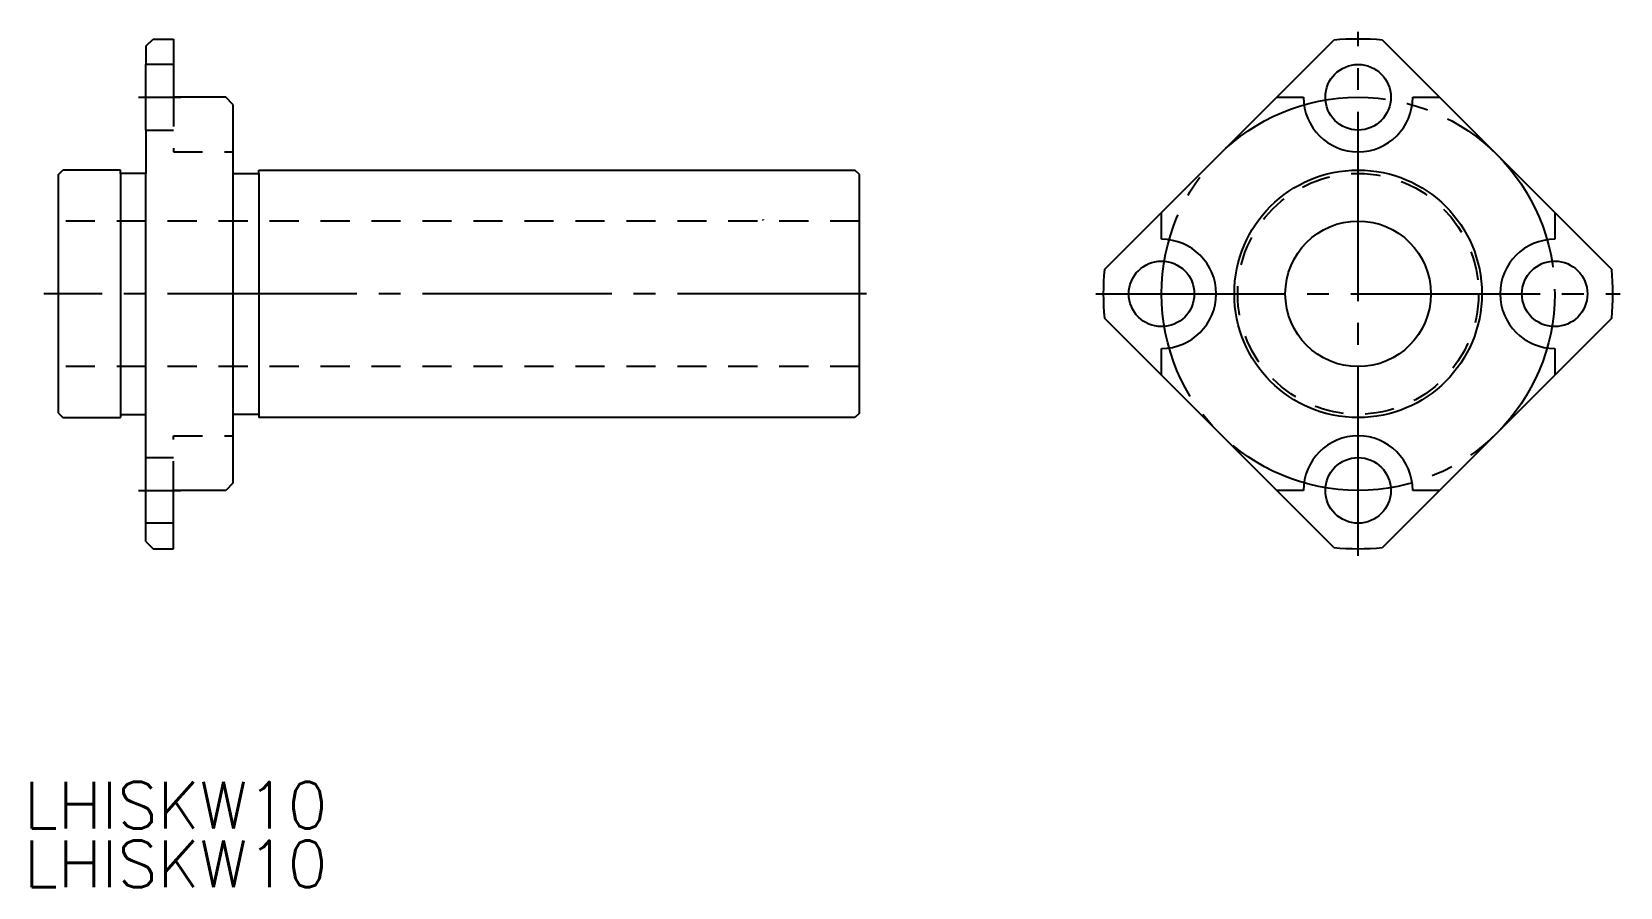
# Model space of a CAD drawing. Extents: x 196 to 305, y 433 to 492.
import ezdxf

# ---------------------------------------------------------------- set-up
doc = ezdxf.new("R2010")
doc.units = 0
doc.linetypes.add('CENTER', pattern=[17.5, 13, -1.5, 1.5, -1.5])
doc.linetypes.add('DASHED', pattern=[3.5, 2, -1.5])
doc.layers.get('0').update_dxf_attribs({"linetype": 'CONTINUOUS'})
doc.layers.add('CENTER', color=1, linetype='CENTER')
doc.styles.get("Standard").update_dxf_attribs({"font": 'txt.shx', "bigfont": '@extfont2.shx'})

msp = doc.modelspace()

# ---------------------------------------------------------------- linework, layer by layer
at = {"color": 7, "linetype": 'CONTINUOUS'}
for p, q in [((203.8, 490.82), (204.3, 491.32)), ((204.3, 491.32), (205.7, 491.32)), ((205.7, 491.32), (205.7, 487.32)), ((269.63, 475.49), (285.38, 491.24)), ((288.72, 491.24), (304.47, 475.49)), ((203.8, 490.82), (203.8, 489.57)), ((203.8, 485.07), (203.8, 489.57)), ((209.3, 487.32), (205.7, 487.32)), ((209.8, 486.8), (209.3, 487.32)), ((209.8, 460.83), (209.8, 486.8)), ((281.46, 487.32), (283.3, 487.32)), ((290.8, 487.32), (292.64, 487.32)), ((203.8, 485.07), (203.8, 483.12)), ((197.8, 482.02), (198.1, 482.32)), ((202.05, 482.32), (198.1, 482.32)), ((202.05, 482.09), (202.05, 482.32)), ((203.8, 483.12), (203.8, 482.09)), ((211.55, 482.32), (252.5, 482.32)), ((211.55, 482.09), (211.55, 482.32)), ((252.8, 482.02), (252.5, 482.32)), ((197.8, 465.62), (197.8, 482.02)), ((202.05, 482.09), (202.05, 465.32)), ((203.8, 482.09), (202.05, 482.09)), ((203.8, 456.82), (203.8, 482.09)), ((209.8, 482.09), (211.55, 482.09)), ((211.55, 482.09), (211.55, 465.32)), ((252.8, 465.62), (252.8, 482.02)), ((246.15, 478.91), (246.2, 478.91)), ((246.2, 478.93), (246.2, 478.91)), ((273.55, 477.57), (273.55, 479.41)), ((300.55, 479.41), (300.55, 477.57)), ((285.38, 456.4), (269.63, 472.15)), ((304.47, 472.15), (288.72, 456.4)), ((273.55, 468.23), (273.55, 470.07)), ((300.55, 470.07), (300.55, 468.23)), ((197.8, 465.62), (198.1, 465.32)), ((198.1, 465.32), (202.05, 465.32)), ((202.05, 465.54), (203.8, 465.54)), ((211.55, 465.54), (209.8, 465.54)), ((252.5, 465.32), (211.55, 465.32)), ((252.8, 465.62), (252.5, 465.32)), ((209.8, 460.83), (209.3, 460.32)), ((209.3, 460.32), (205.7, 460.32)), ((205.7, 456.32), (205.7, 460.32)), ((283.3, 460.32), (281.46, 460.32)), ((292.64, 460.32), (290.8, 460.32)), ((203.8, 456.82), (204.3, 456.32)), ((204.3, 456.32), (205.7, 456.32))]:
    msp.add_line(p, q, dxfattribs=at)
at = {"color": 3, "linetype": 'DASHED'}
for p, q in [((205.7, 489.57), (203.8, 489.57)), ((205.7, 487.32), (205.7, 483.57)), ((203.8, 485.07), (205.7, 485.07)), ((205.7, 483.57), (209.8, 483.57)), ((252.8, 478.82), (197.8, 478.82)), ((252.8, 468.82), (197.8, 468.82)), ((205.7, 460.32), (205.7, 464.07)), ((205.7, 464.07), (209.8, 464.07)), ((203.8, 462.57), (205.7, 462.57)), ((205.7, 458.07), (203.8, 458.07))]:
    msp.add_line(p, q, dxfattribs=at)
at = {"color": 7, "linetype": 'CONTINUOUS'}
for centre, radius in [((287.05, 487.32), 2.25), ((287.05, 473.82), 8.5), ((287.05, 473.82), 5), ((273.55, 473.82), 2.25), ((300.55, 473.82), 2.25), ((287.05, 460.32), 2.25)]:
    msp.add_circle(centre, radius, dxfattribs=at)
at = {"color": 3, "linetype": 'DASHED'}
msp.add_circle((287.05, 473.82), 8.27, dxfattribs=at)
at = {"color": 7, "linetype": 'CONTINUOUS'}
for centre, radius, start, end in [((287.05, 473.82), 17.5, 84.5177, 95.4823), ((287.05, 487.32), 3.75, 180, 0), ((273.55, 473.82), 3.75, 270, 90), ((300.55, 473.82), 3.75, 90, 270), ((287.05, 473.82), 17.5, 174.5177, 185.4823), ((287.05, 473.82), 17.5, 354.5177, 5.4823), ((287.05, 460.32), 3.75, 0, 180), ((287.05, 473.82), 17.5, 264.5177, 275.4823)]:
    msp.add_arc(centre, radius, start, end, dxfattribs=at)
at = {"layer": 'CENTER', "color": 1, "linetype": 'CENTER'}
for p, q in [((287.05, 455.82), (287.05, 491.82)), ((203.3, 487.32), (206.2, 487.32)), ((253.3, 473.82), (196.8, 473.82)), ((269.05, 473.82), (305.05, 473.82)), ((203.3, 460.32), (206.2, 460.32))]:
    msp.add_line(p, q, dxfattribs=at)
msp.add_circle((287.05, 473.82), 13.5, dxfattribs=at)

# ---------------------------------------------------------------- texts
at = {"color": 7, "linetype": 'CONTINUOUS'}
for p in [(195.42, 437.1), (195.42, 433.07)]:
    msp.add_text('LHISKW10', height=3.2, dxfattribs=at).set_placement(p)

doc.saveas('drawing.dxf')
